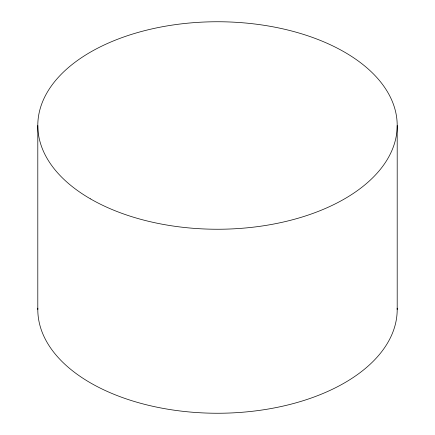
<?xml version="1.0" encoding="UTF-8"?>
<svg xmlns="http://www.w3.org/2000/svg" width="435" height="435" viewBox="0 0 435 435"><rect width="100%" height="100%" fill="white"/><g stroke="black" fill="none" stroke-linecap="round" stroke-linejoin="round"><path stroke-width="0.65" d="M397.198 125.498L397.198 309.502M37.801 125.498L37.801 309.502M397.182 308.192A179.698 103.748 0 0 1 217.5 413.25A179.698 103.748 0 0 1 37.818 308.192M90.436 198.86A179.698 103.748 0 0 0 391.076 152.348A179.698 103.748 0 0 0 170.993 25.284A179.698 103.748 0 0 0 90.436 198.86"/></g></svg>
